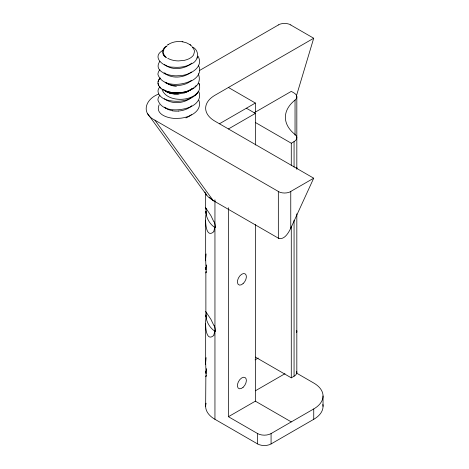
<?xml version="1.0" encoding="UTF-8"?>
<svg xmlns="http://www.w3.org/2000/svg" width="469" height="469" viewBox="0 0 469 469"><rect width="100%" height="100%" fill="white"/><g stroke="black" fill="none" stroke-linecap="round" stroke-linejoin="round"><path stroke-width="0.7" d="M205.651 406.347L205.868 375.065M296.824 372.773L296.824 213.829M296.824 96.426L296.824 168.717M205.868 271.369L205.885 313.421M205.868 215.201C205.088 219.955 205.445 239.63 214.075 231.452M205.868 318.897C205.088 323.651 205.445 343.326 214.075 335.147M205.662 207.802L205.885 209.725M158.041 81.799L158.452 80.469L160.228 77.971C158.076 79.888 157.221 83.236 158.78 85.78M205.662 272.876L206.114 272.548M205.662 376.572L206.114 376.244M163.171 50.224C150.356 57.089 164.326 67.688 173.284 67.167C179.48 67.747 185.988 66.897 191.469 63.819C198.827 61.034 199.923 50.365 192.431 46.994M206.114 253.946L205.662 258.683L205.868 265.595M206.114 357.642L205.662 362.379L205.868 369.291M296.531 95.529L313.708 38.241L290.762 24.998M198.059 91.818C191.282 102.183 166.501 102.248 162.045 89.479M197.068 58.156L197.49 57.107M158.692 94.07C145.607 98.889 140.43 113.017 154.893 120.175L278.334 191.446L278.334 238.17C284.308 240.468 288.564 232.642 290.762 228.245L313.708 178.197L214.949 121.184A31.751 18.332 0 0 1 214.949 95.26L313.708 38.241M159.184 104.751C154.237 115.169 170.587 119.255 178.179 118.329C187.553 118.329 202.878 112.038 198.897 100.348M197.449 93.184C199.647 90.441 200.433 86.542 198.897 83.289L199.466 84.971M194.905 86.818L195.168 86.507M159.876 69.846L159.184 70.655A21.041 10.734 -0.1 0 0 157.959 74.618C162.292 87.052 182.036 85.903 191.393 80.521M159.876 95.406L159.184 96.215A21.041 10.734 -0.1 0 0 157.959 100.173C162.215 112.531 180.823 111.006 190.578 106.862A20.97 13.39 -2.6 0 0 196.13 103.162C199.178 100.354 200.773 95.717 198.897 91.818M159.865 61.333C152.314 71.886 170.798 76.676 178.179 75.708C188.028 76.119 204.724 67.964 198.006 56.139M159.865 86.894C154.36 92.727 162.333 99.51 168.207 100.278C177.64 102.518 188.638 101.198 196.112 94.627M195.778 85.809L196.054 85.493M197.449 93.155L195.503 95.178M164.93 72.93L163.951 73.92M193.785 87.785C184.868 94.304 171.883 94.504 162.333 89.274M191.792 105.724C188.221 109.177 183.197 110.655 178.349 111.053M191.792 63.11C184.563 69.389 172.076 70.807 164.461 64.517M191.393 89.028L187.641 91.578L184.147 92.979M191.393 72.003C184.34 77.784 173.096 78.939 165.352 73.897M191.792 97.206C184.78 103.327 173.243 104.575 165.352 99.451M167.949 44.748C172.064 41.876 177.352 41.026 182.259 41.735M167.515 45.065L168.072 44.655M190.59 81.243C187.084 83.91 182.693 85.153 178.349 85.493A15.805 9.058 -7.5 0 1 172.604 85.276M165.879 82.796L166.337 82.521M165.879 108.357L166.337 108.081M166.583 46.197C161.647 48.213 161.166 55.383 166.343 57.529L164.461 55.993L163.364 54.152M199.841 70.315L278.334 24.998M219.439 123.775L255.365 103.039L255.365 112.109M254.163 112.8L291.284 91.373L294.063 92.973A9.527 5.499 0 0 1 295.042 100.09A50.799 29.33 0 0 0 295.042 134.497A9.527 5.499 0 0 1 294.063 141.615L294.063 167.075M228.421 128.963L255.365 113.404L255.365 145.032M255.365 122.479L291.284 143.221L294.063 141.615M214.949 227.471L215.511 227.148M313.708 178.197L290.762 191.446L290.762 228.245M214.949 331.167L215.511 330.844M255.072 359.858L257.61 358.392A9.527 5.499 0 0 1 258.243 358.058M255.365 390.794L284.982 373.693M255.365 357.091L291.284 377.832L294.063 376.226A9.527 5.499 0 0 0 296.672 371.272M228.421 207.708L228.421 416.718L255.365 401.165L291.284 421.907M228.421 416.718L257.61 433.567A9.527 5.499 0 0 0 271.076 433.567L313.738 408.945A31.751 18.332 0 0 0 313.738 383.021L296.273 372.937M206.12 403.211A31.751 18.332 0 0 0 214.949 419.309L257.61 443.938A9.527 5.499 0 0 0 271.076 443.938L313.738 419.309A31.751 18.332 0 0 0 322.865 404.454M185.953 92.329L187.641 91.578M185.953 117.918L187.641 117.168M184.147 92.95L178.349 94.023L174.468 94.005A15.852 8.465 -6.4 0 1 169.245 92.973M178.349 93.988L174.468 93.976L169.239 92.95M182.758 41.817L186.621 42.878L190.133 44.766M182.148 41.718L182.887 41.835M172.615 85.258L169.239 84.455L165.352 82.421M172.615 110.819L167.761 109.429L164.461 107.131M205.686 207.796L210.921 215.652L213.882 221.86M205.686 311.492L210.921 319.348L213.882 325.556M169.239 92.979L166.46 91.69L164.461 90.077M278.885 238.463L213.166 200.544L208.646 197.279L206.63 195.081L147.647 113.697M166.46 91.719L167.761 92.399M228.421 87.48L255.365 103.039M246.383 108.222L255.365 113.404M165.352 82.392L166.343 83.089L165.123 82.233M190.437 44.989L191.95 46.343M190.009 44.672L190.566 45.083M160.855 88.213L158.78 85.757L157.959 83.113M159.671 87.011C169.25 98.033 205.856 93.026 198.305 73.727M154.893 120.175L213.166 200.544M206.63 195.081L204.853 191.932M198.305 65.203C200.967 69.16 199.542 74.577 196.112 77.596A20.97 13.39 -2.6 0 1 190.59 81.319M323.035 395.983L323.035 406.347M313.738 408.945L313.738 419.309M295.042 100.09L295.042 135.101M294.063 220.231L294.063 376.226M291.284 143.221L291.284 165.768M291.284 226.228L291.284 377.832M271.076 433.567L271.076 443.938M257.61 433.567L257.61 443.938M255.365 224.534L255.365 401.165M214.949 199.8L214.949 419.309M205.657 193.416L205.662 207.99M205.662 220.143L205.662 260.782M205.662 323.839L205.662 364.477M296.713 330.539A9.527 5.499 0 0 1 296.672 332.544M206.565 272.313A12.698 7.334 -60 0 1 206.565 264.903M206.073 265.905A8.295 0.961 85.3 0 1 206.167 269.886M205.657 267.383A8.295 0.61 88.3 0 1 205.627 269.364M206.565 376.009A12.698 7.334 -60 0 1 206.565 368.599M206.073 369.601A8.295 0.961 85.3 0 1 206.167 373.588M205.657 371.079A8.295 0.61 88.3 0 1 205.627 373.06M214.62 227.277A12.698 7.334 60 0 1 206.565 208.558M205.698 211.15A8.178 0.668 -87.6 0 1 205.727 213.09M206.155 211.056A8.254 0.956 -85.3 0 1 206.067 214.902M214.286 221.849A12.686 7.328 59.9 0 1 215.312 227.7M214.456 227.166A12.686 6.83 65.3 0 1 213.817 231.141M214.286 325.545A12.686 7.328 59.9 0 1 215.312 331.395M214.456 330.862A12.686 6.83 65.3 0 1 213.817 334.837M214.62 330.973A12.698 7.334 60 0 1 206.565 312.254M205.698 314.846A8.178 0.668 -87.6 0 1 205.727 316.786M206.155 314.752A8.254 0.956 -85.3 0 1 206.067 318.598M296.713 167.216A9.527 5.499 0 0 1 296.672 169.221M165.352 56.491A15.647 9.034 0 0 1 163.177 52.17L164.097 48.823A15.676 9.052 0 0 1 167.075 45.898M167.744 58.279A15.676 9.052 0 0 0 178.343 60.929L184.147 60.395A15.676 9.052 0 0 0 193.58 54.949L194.494 51.602A15.676 9.052 0 0 0 192.325 47.275M165.381 73.885A15.84 7.897 -3.5 0 1 164.484 73.047M166.477 91.713A15.852 7.885 -3.3 0 1 164.472 90.107M191.78 88.694A15.84 10.054 -5.7 0 1 187.629 91.596M176.385 86.378A15.653 9.04 0 0 1 167.761 83.84M165.381 99.446A15.84 7.897 -3.5 0 1 164.484 98.607M191.399 114.618A15.84 10.054 -5.7 0 1 188.163 116.881M178.343 111.077A15.805 9.058 -7.5 0 1 172.604 110.836M278.234 24.939A8.882 5.13 0 0 1 290.868 24.939M290.862 191.504A8.882 5.13 0 0 1 278.234 191.504M214.949 201.547A31.751 18.332 0 0 1 209.643 197.484M243.053 283.657A6.349 3.664 -60 0 0 245.07 273.82A6.349 3.664 -60 0 0 237.554 280.485A6.349 3.664 -60 0 0 243.053 283.657M243.053 387.353A6.349 3.664 -60 0 0 245.07 377.516A6.349 3.664 -60 0 0 237.554 384.181A6.349 3.664 -60 0 0 243.053 387.353"/></g></svg>
